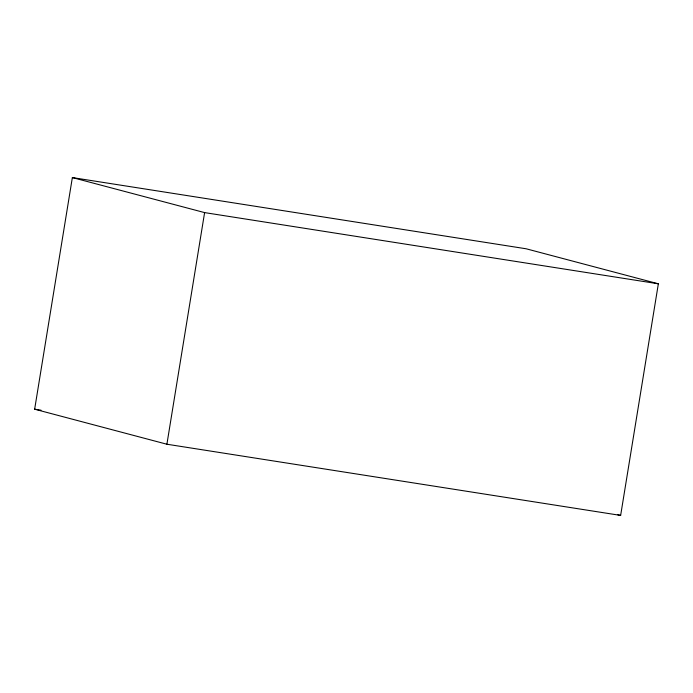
<?xml version="1.0" encoding="UTF-8"?>
<svg xmlns="http://www.w3.org/2000/svg" width="693" height="693" viewBox="0 0 693 693"><rect width="100%" height="100%" fill="white"/><g stroke="black" fill="none" stroke-linecap="round" stroke-linejoin="round"><path stroke-width="1.04" d="M34.65 409.199L72.358 177.581L526.1 248.77L658.35 283.801L620.642 515.419L166.9 444.23L34.65 409.199L41.052 410.204M166.9 444.23L204.608 212.604L72.358 177.581M204.608 212.604L658.35 283.801M617.515 514.596L620.642 515.419"/></g></svg>
